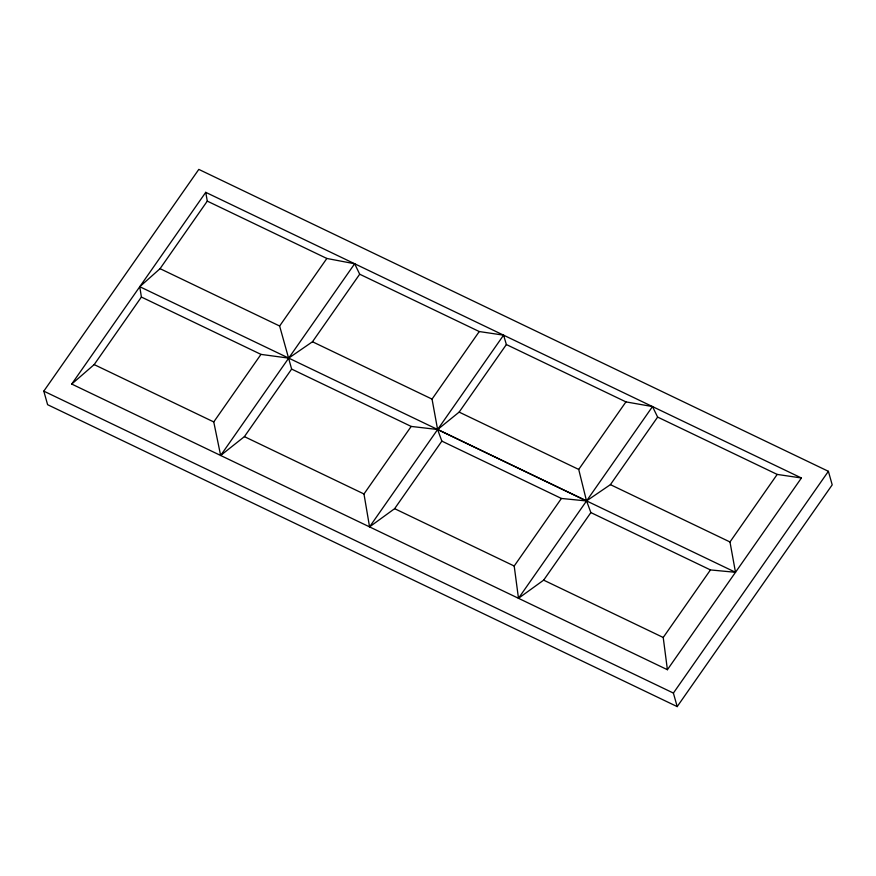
<?xml version="1.0" encoding="UTF-8"?>
<svg xmlns="http://www.w3.org/2000/svg" width="876" height="876" viewBox="0 0 876 876"><rect width="100%" height="100%" fill="white"/><g stroke="black" fill="none" stroke-linecap="round" stroke-linejoin="round"><path stroke-width="1.31" d="M43.8 391.145L198.808 169.396L828.389 471.31L832.2 484.855L677.192 706.603L47.611 404.69L43.8 391.145L673.392 693.069L677.192 706.603M71.722 384.06L205.74 192.337L801.42 477.989L667.403 669.713L71.722 384.06L94.181 364.591L141.397 297.041L139.766 286.704L160.056 268.669L207.284 201.119L205.74 192.337M506.372 344.542L459.144 412.103L437.661 429.503L411.194 426.426L291.631 369.081L279.63 326.014L326.847 258.464L354.66 263.753L359.697 274.21L479.26 331.544L503.58 335.158L506.372 344.542L625.935 401.887L652.5 406.574L657.635 417.085L777.198 474.42L801.42 477.989M291.631 369.081L244.404 436.631L220.642 455.476L213.755 421.936L260.971 354.386L288.686 358.12L312.48 341.76L359.697 274.21M220.642 455.476L354.66 263.753M479.26 331.544L432.043 399.106L437.606 429.514L441.854 441.121L394.627 508.671L369.562 526.881L363.978 493.976L411.194 426.426M369.562 526.881L503.58 335.158M441.854 441.121L561.417 498.455L586.526 500.952L578.718 469.437L625.935 401.887M657.635 417.085L610.408 484.636L586.57 500.897L590.873 512.58L543.657 580.142L518.482 598.297L514.201 566.016L561.417 498.455M518.482 598.297L652.5 406.574M667.403 669.713L663.22 637.476L710.447 569.926L735.49 572.302L729.982 541.97L777.198 474.42M673.392 693.069L828.389 471.31M437.65 429.481L586.526 500.952M207.284 201.119L326.847 258.464M160.056 268.669L279.63 326.014M312.48 341.76L432.043 399.106M459.144 412.103L578.718 469.437M610.408 484.636L729.982 541.97M139.766 286.704L735.49 572.302M141.397 297.041L260.971 354.386M590.873 512.58L710.447 569.926M94.181 364.591L213.755 421.936M244.404 436.631L363.978 493.976M394.627 508.671L514.201 566.016M543.657 580.142L663.22 637.476"/></g></svg>
